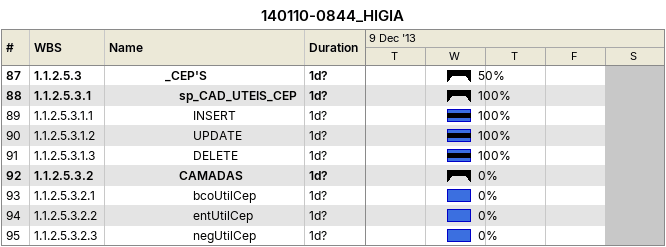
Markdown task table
140110-0844_HIGIA

| ID | WBS | Task | Duration | Start | Finish | % complete |
|---|---|---|---|---|---|---|
| 87 | 1.1.2.5.3 | **_CEP'S** | 1d? | 2013-12-11 | 2013-12-11 | 50 |
| 88 | 1.1.2.5.3.1 | **sp_CAD_UTEIS_CEP** | 1d? | 2013-12-11 | 2013-12-11 | 100 |
| 89 | 1.1.2.5.3.1.1 | INSERT | 1d? | 2013-12-11 | 2013-12-11 | 100 |
| 90 | 1.1.2.5.3.1.2 | UPDATE | 1d? | 2013-12-11 | 2013-12-11 | 100 |
| 91 | 1.1.2.5.3.1.3 | DELETE | 1d? | 2013-12-11 | 2013-12-11 | 100 |
| 92 | 1.1.2.5.3.2 | **CAMADAS** | 1d? | 2013-12-11 | 2013-12-11 | 0 |
| 93 | 1.1.2.5.3.2.1 | bcoUtilCep | 1d? | 2013-12-11 | 2013-12-11 | 0 |
| 94 | 1.1.2.5.3.2.2 | entUtilCep | 1d? | 2013-12-11 | 2013-12-11 | 0 |
| 95 | 1.1.2.5.3.2.3 | negUtilCep | 1d? | 2013-12-11 | 2013-12-11 | 0 |
